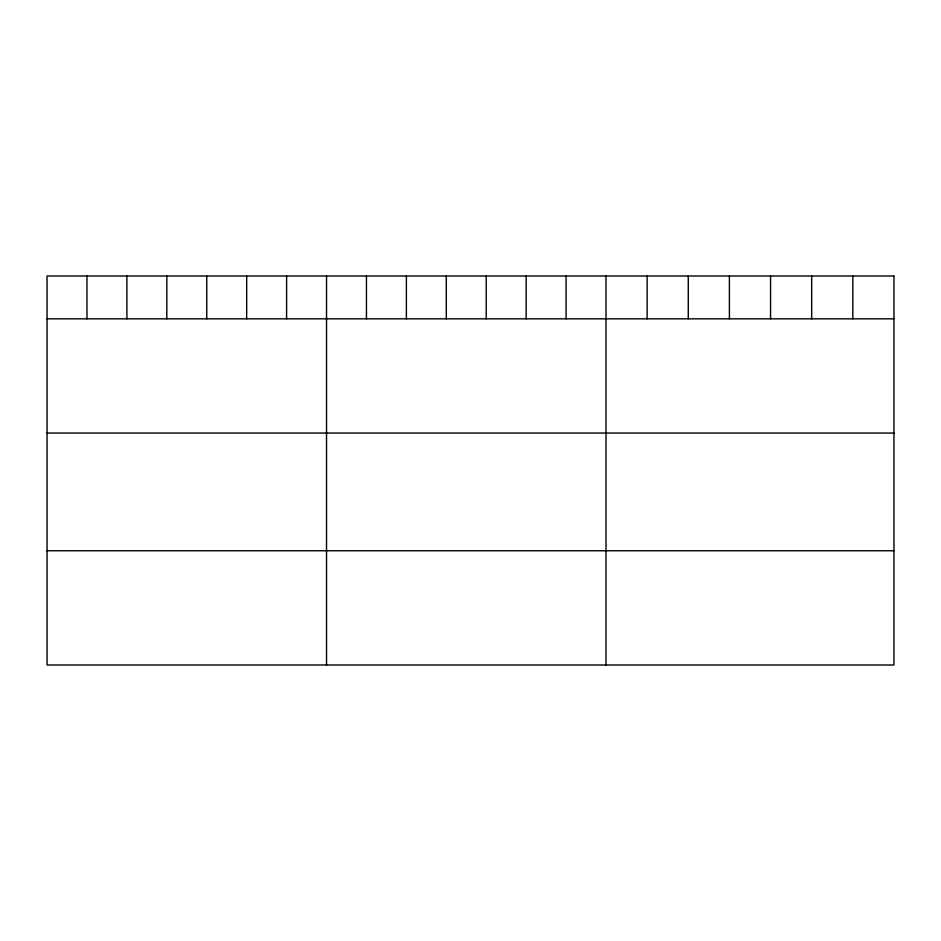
<?xml version="1.0" encoding="UTF-8"?>
<svg xmlns="http://www.w3.org/2000/svg" width="941" height="941" viewBox="0 0 941 941"><rect width="100%" height="100%" fill="white"/><g stroke="black" fill="none" stroke-linecap="round" stroke-linejoin="round"><path stroke-width="1.41" d="M47.05 318.823L893.95 318.823M47.05 433.06L893.95 433.06M47.05 550.756L893.95 550.756M852.817 276.007L852.817 318.823M811.683 276.007L811.683 318.823M770.55 276.007L770.55 318.823M729.404 276.007L729.404 318.823M688.271 276.007L688.271 318.823M647.137 276.007L647.137 318.823M606.004 276.007L606.004 664.993M566.082 276.007L566.082 318.823M526.148 276.007L526.148 318.823M486.226 276.007L486.226 318.823M446.305 276.007L446.305 318.823M406.383 276.007L406.383 318.823M366.449 276.007L366.449 318.823M326.527 276.007L326.527 664.993M286.605 276.007L286.605 318.823M246.671 276.007L246.671 318.823M206.749 276.007L206.749 318.823M166.828 276.007L166.828 318.823M126.906 276.007L126.906 318.823M86.972 276.007L86.972 318.823M893.95 276.007L47.05 276.007L47.05 664.993L893.95 664.993L893.95 276.007"/></g></svg>
